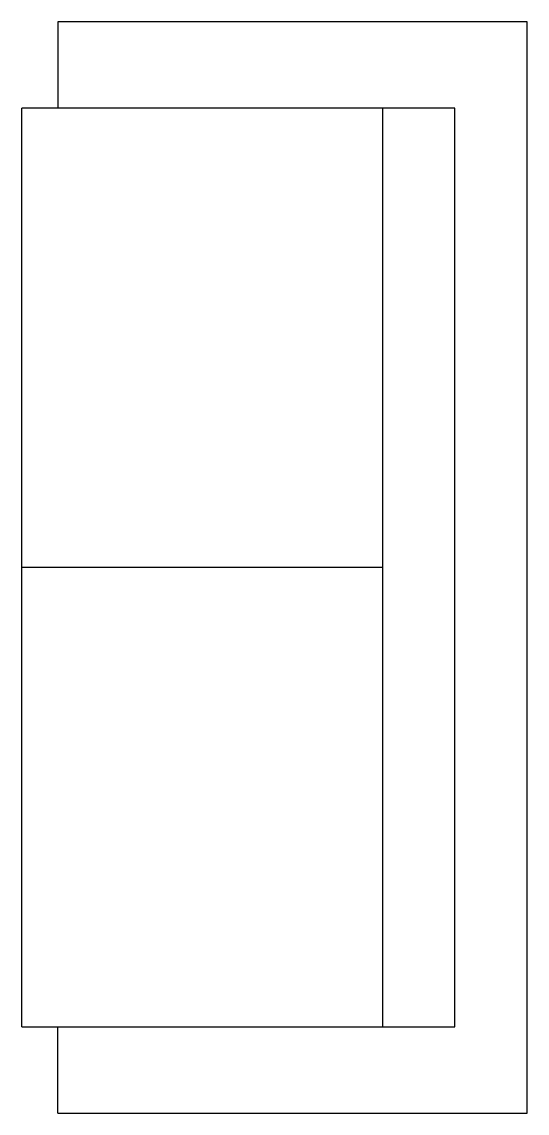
# Model space of a CAD drawing. Extents: x -318.78 to -318.08, y 9.54 to 11.05.
import ezdxf

# ---------------------------------------------------------------- set-up
doc = ezdxf.new("R2010")
doc.units = 0
doc.layers.get('0').update_dxf_attribs({"linetype": 'CONTINUOUS'})

msp = doc.modelspace()

# ---------------------------------------------------------------- linework, layer by layer
at = {"color": 0}
for p, q in [((-318.0825, 11.0492), (-318.7325, 11.0492)), ((-318.7325, 11.0492), (-318.7325, 10.9297)), ((-318.0825, 9.5363), (-318.0825, 11.0492)), ((-318.7825, 9.6558), (-318.7825, 10.9297)), ((-318.1825, 10.9297), (-318.7825, 10.9297)), ((-318.2825, 9.6558), (-318.2825, 10.9297)), ((-318.1825, 9.6558), (-318.1825, 10.9297)), ((-318.2825, 10.2928), (-318.7825, 10.2928)), ((-318.7825, 9.6558), (-318.1825, 9.6558)), ((-318.7325, 9.5363), (-318.7325, 9.6558)), ((-318.7325, 9.5363), (-318.0825, 9.5363))]:
    msp.add_line(p, q, dxfattribs=at)

doc.saveas('drawing.dxf')
